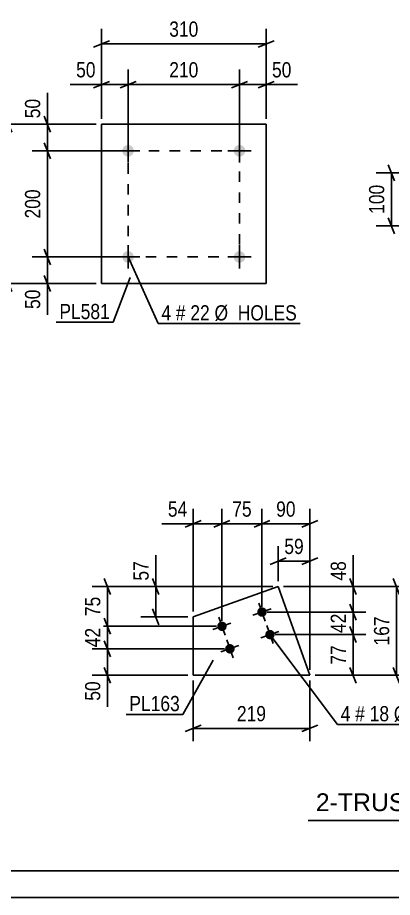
# Model space of a CAD drawing. Header units: millimetres. Extents: x 0 to 841, y 0 to 594.
# Drawn here: x 348.3 to 418.9, y 0 to 165.7 of the extents above; entities that cross this region are included whole.
import ezdxf

# ---------------------------------------------------------------- set-up
doc = ezdxf.new("R2010")
doc.units = ezdxf.units.MM
doc.linetypes.add('DXK_LINE_DOT2', pattern=[3.9198, 1.9599, -1.9599])
doc.styles.add('Arial', font='ARIAL.TTF', dxfattribs={"height": 0.2})
doc.styles.add('Arial Narrow', font='ARIALN.TTF', dxfattribs={"height": 0.2})

# ---------------------------------------------------------------- blocks, each defined once
blk = doc.blocks.new('Unknown-122567994-1133')
at = {"color": 5, "linetype": 'Continuous'}
for p, q in [((5, 5), (836, 5)), ((0, 0), (841, 0))]:
    blk.add_line(p, q, dxfattribs=at)
blk = doc.blocks.new('Bolt-122567994-1580 - 1546')
at = {"linetype": 'Continuous'}
for points in [[(370.17, 140.59, -1), (367.97, 140.59, -1)], [(391.17, 140.59, -1), (388.97, 140.59, -1)]]:
    blk.add_hatch(color=1, dxfattribs=at).paths.add_polyline_path(points)
at = {"color": 1, "linetype": 'Continuous'}
for p, q in [((369.07, 142.79), (369.07, 138.39)), ((390.07, 142.79), (390.07, 138.39)), ((366.87, 140.59), (371.27, 140.59)), ((387.87, 140.59), (392.27, 140.59))]:
    blk.add_line(p, q, dxfattribs=at)
blk = doc.blocks.new('Bolt-122567994-1585 - 1546')
at = {"linetype": 'Continuous'}
for points in [[(370.17, 120.59, -1), (367.97, 120.59, -1)], [(391.17, 120.59, -1), (388.97, 120.59, -1)]]:
    blk.add_hatch(color=1, dxfattribs=at).paths.add_polyline_path(points)
at = {"color": 1, "linetype": 'Continuous'}
for p, q in [((369.07, 122.79), (369.07, 118.39)), ((390.07, 122.79), (390.07, 118.39)), ((366.87, 120.59), (371.27, 120.59)), ((387.87, 120.59), (392.27, 120.59))]:
    blk.add_line(p, q, dxfattribs=at)
blk = doc.blocks.new('Part-122567994-1600 - 1546')
at = {"color": 2, "linetype": 'Continuous'}
for p, q in [((364.07, 145.58), (364.07, 115.58)), ((364.07, 145.58), (395.07, 145.58)), ((395.07, 145.58), (395.07, 115.58)), ((364.07, 115.58), (395.07, 115.58))]:
    blk.add_line(p, q, dxfattribs=at)
blk = doc.blocks.new('Part-122567994-24459 - 24458')
at = {"color": 2, "linetype": 'Continuous'}
for p, q in [((397.37, 58.53), (381.35, 52.85)), ((403.3, 41.82), (397.37, 58.53)), ((381.35, 52.85), (381.35, 41.82)), ((403.3, 41.82), (381.35, 41.82))]:
    blk.add_line(p, q, dxfattribs=at)
blk = doc.blocks.new('Bolt-122567994-24460 - 24458')
at = {"linetype": 'Continuous'}
for points in [[(395.15, 54.03, -1), (393.45, 53.43, -1)], [(387.61, 51.35, -1), (385.91, 50.75, -1)], [(396.65, 49.79, -1), (394.96, 49.18, -1)], [(389.11, 47.11, -1), (387.41, 46.51, -1)]]:
    blk.add_hatch(color=1, dxfattribs=at).paths.add_polyline_path(points)
at = {"color": 1, "linetype": 'Continuous'}
for p, q in [((393.7, 55.42), (394.9, 52.03)), ((392.6, 53.12), (396, 54.33)), ((385.06, 50.45), (388.46, 51.65)), ((386.16, 52.75), (387.36, 49.36)), ((394.11, 48.88), (397.5, 50.09)), ((395.2, 51.18), (396.4, 47.79)), ((387.66, 48.51), (388.86, 45.12)), ((386.57, 46.21), (389.96, 47.41))]:
    blk.add_line(p, q, dxfattribs=at)
blk = doc.blocks.new('Rectangle-122567994-1714 - 1546')
at = {"color": 1, "linetype": 'DXK_LINE_DOT2'}
blk.add_lwpolyline([(369.07, 140.59), (390.07, 140.59), (390.07, 120.59), (369.07, 120.59), (369.07, 140.59)], close=True, dxfattribs=at)
blk = doc.blocks.new('StraightDimension-122567994-7218 - 6980')
at = {"color": 7, "linetype": 'Continuous'}
for p, q in [((418.08, 137.95), (419.28, 134.95)), ((443.7, 136.45), (415.83, 136.45)), ((418.68, 126.45), (418.68, 136.45)), ((419.28, 124.95), (418.08, 127.95)), ((435.68, 126.45), (415.83, 126.45))]:
    blk.add_line(p, q, dxfattribs=at)
at = {"color": 0}
blk.add_wipeout([(417.93, 134.79), (413.73, 134.79), (413.73, 128.11), (417.93, 128.11)], dxfattribs=at)
at = {"color": 3, "style": 'Arial Narrow'}
blk.add_text('100', height=2.863, rotation=90.0002, dxfattribs=at).set_placement((417.33, 128.71))
blk = doc.blocks.new('StraightDimension-122567994-1620 - 1546')
at = {"color": 7, "linetype": 'Continuous'}
for p, q in [((369.07, 141.59), (369.07, 155.91)), ((390.07, 141.59), (390.07, 155.91)), ((370.57, 153.66), (367.57, 152.46)), ((369.07, 153.06), (390.07, 153.06)), ((388.57, 152.46), (391.57, 153.66))]:
    blk.add_line(p, q, dxfattribs=at)
at = {"color": 0}
blk.add_wipeout([(382.91, 153.81), (382.91, 158.01), (376.23, 158.01), (376.23, 153.81)], dxfattribs=at)
at = {"color": 3, "style": 'Arial Narrow'}
blk.add_text('210', height=2.863, dxfattribs=at).set_placement((376.83, 154.41))
blk = doc.blocks.new('StraightDimension-122567994-1650 - 1546')
at = {"color": 7, "linetype": 'Continuous'}
for p, q in [((364.07, 146.58), (364.07, 163.57)), ((395.07, 146.58), (395.07, 163.57)), ((365.57, 161.32), (362.57, 160.12)), ((364.07, 160.72), (395.07, 160.72)), ((393.57, 160.12), (396.57, 161.32))]:
    blk.add_line(p, q, dxfattribs=at)
at = {"color": 0}
blk.add_wipeout([(382.91, 161.47), (382.91, 165.67), (376.23, 165.67), (376.23, 161.47)], dxfattribs=at)
at = {"color": 3, "style": 'Arial Narrow'}
blk.add_text('310', height=2.863, dxfattribs=at).set_placement((376.83, 162.07))
blk = doc.blocks.new('StraightDimension-122567994-1607 - 1546')
at = {"color": 7, "linetype": 'Continuous'}
for p, q in [((390.07, 141.59), (390.07, 155.91)), ((395.07, 146.58), (395.07, 155.91)), ((388.57, 152.46), (391.57, 153.66)), ((390.07, 153.06), (395.07, 153.06)), ((396.57, 153.66), (393.57, 152.46))]:
    blk.add_line(p, q, dxfattribs=at)
at = {"color": 0}
blk.add_wipeout([(400.45, 153.81), (400.45, 158.01), (395.59, 158.01), (395.59, 153.81)], dxfattribs=at)
at = {"color": 7, "linetype": 'Continuous'}
blk.add_line((395.07, 153.06), (400.97, 153.06), dxfattribs=at)
blk.add_line((395.07, 153.06), (400.97, 153.06), dxfattribs=at)
at = {"color": 3, "style": 'Arial Narrow'}
blk.add_text('50', height=2.863, dxfattribs=at).set_placement((396.19, 154.41))
blk = doc.blocks.new('StraightDimension-122567994-1636 - 1546')
at = {"color": 7, "linetype": 'Continuous'}
for p, q in [((364.07, 146.58), (364.07, 155.91)), ((369.07, 141.59), (369.07, 155.91)), ((362.57, 152.46), (365.57, 153.66)), ((364.07, 153.06), (369.07, 153.06)), ((370.57, 153.66), (367.57, 152.46))]:
    blk.add_line(p, q, dxfattribs=at)
at = {"color": 0}
blk.add_wipeout([(363.54, 153.81), (363.54, 158.01), (358.69, 158.01), (358.69, 153.81)], dxfattribs=at)
at = {"color": 7, "linetype": 'Continuous'}
blk.add_line((364.07, 153.06), (358.16, 153.06), dxfattribs=at)
blk.add_line((364.07, 153.06), (358.16, 153.06), dxfattribs=at)
at = {"color": 3, "style": 'Arial Narrow'}
blk.add_text('50', height=2.863, dxfattribs=at).set_placement((359.29, 154.41))
blk = doc.blocks.new('StraightDimension-122567994-1661 - 1546')
at = {"color": 7, "linetype": 'Continuous'}
for p, q in [((347.15, 144.08), (345.95, 147.08)), ((363.07, 145.58), (343.7, 145.58)), ((346.55, 115.58), (346.55, 145.58)), ((345.95, 117.08), (347.15, 114.08)), ((363.07, 115.58), (343.7, 115.58))]:
    blk.add_line(p, q, dxfattribs=at)
at = {"color": 0}
blk.add_wipeout([(345.8, 133.93), (341.6, 133.93), (341.6, 127.24), (345.8, 127.24)], dxfattribs=at)
at = {"color": 3, "style": 'Arial Narrow'}
blk.add_text('300', height=2.863, rotation=90.0002, dxfattribs=at).set_placement((345.2, 127.84))
blk = doc.blocks.new('StraightDimension-122567994-1672 - 1546')
at = {"color": 7, "linetype": 'Continuous'}
for p, q in [((353.27, 122.09), (354.47, 119.09)), ((368.07, 120.59), (351.02, 120.59)), ((353.87, 115.58), (353.87, 120.59)), ((354.47, 114.08), (353.27, 117.08)), ((363.07, 115.58), (351.02, 115.58))]:
    blk.add_line(p, q, dxfattribs=at)
at = {"color": 0}
blk.add_wipeout([(353.12, 115.06), (348.92, 115.06), (348.92, 110.2), (353.12, 110.2)], dxfattribs=at)
at = {"color": 7, "linetype": 'Continuous'}
blk.add_line((353.87, 115.58), (353.87, 109.68), dxfattribs=at)
blk.add_line((353.87, 115.58), (353.87, 109.68), dxfattribs=at)
at = {"color": 3, "style": 'Arial Narrow'}
blk.add_text('50', height=2.863, rotation=90.0002, dxfattribs=at).set_placement((352.52, 110.8))
blk = doc.blocks.new('StraightDimension-122567994-1685 - 1546')
at = {"color": 7, "linetype": 'Continuous'}
for p, q in [((354.47, 139.09), (353.27, 142.09)), ((368.07, 140.59), (351.02, 140.59)), ((353.87, 120.59), (353.87, 140.59)), ((353.27, 122.09), (354.47, 119.09)), ((368.07, 120.59), (351.02, 120.59))]:
    blk.add_line(p, q, dxfattribs=at)
at = {"color": 0}
blk.add_wipeout([(353.12, 133.93), (348.92, 133.93), (348.92, 127.24), (353.12, 127.24)], dxfattribs=at)
at = {"color": 3, "style": 'Arial Narrow'}
blk.add_text('200', height=2.863, rotation=90.0002, dxfattribs=at).set_placement((352.52, 127.84))
blk = doc.blocks.new('StraightDimension-122567994-1701 - 1546')
at = {"color": 7, "linetype": 'Continuous'}
for p, q in [((353.27, 147.08), (354.47, 144.08)), ((363.07, 145.58), (351.02, 145.58)), ((353.87, 140.59), (353.87, 145.58)), ((354.47, 139.09), (353.27, 142.09)), ((368.07, 140.59), (351.02, 140.59))]:
    blk.add_line(p, q, dxfattribs=at)
at = {"color": 0}
blk.add_wipeout([(353.12, 150.96), (348.92, 150.96), (348.92, 146.11), (353.12, 146.11)], dxfattribs=at)
at = {"color": 7, "linetype": 'Continuous'}
blk.add_line((353.87, 145.58), (353.87, 151.49), dxfattribs=at)
blk.add_line((353.87, 145.58), (353.87, 151.49), dxfattribs=at)
at = {"color": 3, "style": 'Arial Narrow'}
blk.add_text('50', height=2.863, rotation=90.0002, dxfattribs=at).set_placement((352.52, 146.71))
blk = doc.blocks.new('StraightDimension-122567994-24476 - 24458')
at = {"color": 7, "linetype": 'Continuous'}
for p, q in [((420.21, 57.03), (419.01, 60.03)), ((398.37, 58.53), (422.01, 58.53)), ((419.61, 41.82), (419.61, 58.53)), ((419.01, 43.32), (420.21, 40.32)), ((404.3, 41.82), (422.01, 41.82))]:
    blk.add_line(p, q, dxfattribs=at)
at = {"color": 0}
blk.add_wipeout([(418.86, 53.51), (414.66, 53.51), (414.66, 46.83), (418.86, 46.83)], dxfattribs=at)
at = {"color": 3, "style": 'Arial Narrow'}
blk.add_text('167', height=2.863, rotation=90.0002, dxfattribs=at).set_placement((418.26, 47.43))
blk = doc.blocks.new('StraightDimension-122567994-24470 - 24458')
at = {"color": 7, "linetype": 'Continuous'}
for p, q in [((373.7, 60.03), (374.9, 57.03)), ((396.37, 58.53), (371.45, 58.53)), ((374.3, 52.85), (374.3, 58.53)), ((374.9, 51.35), (373.7, 54.35)), ((380.35, 52.85), (371.45, 52.85))]:
    blk.add_line(p, q, dxfattribs=at)
at = {"color": 0}
blk.add_wipeout([(373.55, 63.91), (369.35, 63.91), (369.35, 59.05), (373.55, 59.05)], dxfattribs=at)
at = {"color": 7, "linetype": 'Continuous'}
blk.add_line((374.3, 58.53), (374.3, 64.43), dxfattribs=at)
blk.add_line((374.3, 58.53), (374.3, 64.43), dxfattribs=at)
at = {"color": 3, "style": 'Arial Narrow'}
blk.add_text('57', height=2.863, rotation=90.0002, dxfattribs=at).set_placement((372.95, 59.65))
blk = doc.blocks.new('StraightDimension-122567994-24462 - 24458')
at = {"color": 7, "linetype": 'Continuous'}
for p, q in [((397.37, 59.53), (397.37, 66.16)), ((403.3, 42.82), (403.3, 66.16)), ((395.87, 62.71), (398.87, 63.91)), ((397.37, 63.31), (403.3, 63.31)), ((404.8, 63.91), (401.8, 62.71))]:
    blk.add_line(p, q, dxfattribs=at)
at = {"color": 0}
blk.add_wipeout([(402.76, 64.06), (402.76, 68.26), (397.91, 68.26), (397.91, 64.06)], dxfattribs=at)
at = {"color": 3, "style": 'Arial Narrow'}
blk.add_text('59', height=2.863, dxfattribs=at).set_placement((398.51, 64.66))
blk = doc.blocks.new('StraightDimension-122567994-24466 - 24458')
at = {"color": 7, "linetype": 'Continuous'}
for p, q in [((381.35, 40.82), (381.35, 29.42)), ((403.3, 40.82), (403.3, 29.42)), ((382.85, 32.42), (379.85, 31.22)), ((381.35, 31.82), (403.3, 31.82)), ((401.8, 31.22), (404.8, 32.42))]:
    blk.add_line(p, q, dxfattribs=at)
at = {"color": 0}
blk.add_wipeout([(395.66, 32.57), (395.66, 36.77), (388.98, 36.77), (388.98, 32.57)], dxfattribs=at)
at = {"color": 3, "style": 'Arial Narrow'}
blk.add_text('219', height=2.863, dxfattribs=at).set_placement((389.58, 33.17))
blk = doc.blocks.new('StraightDimension-122567994-31516 - 24458')
at = {"color": 7, "linetype": 'Continuous'}
for p, q in [((410.86, 55.23), (412.06, 52.23)), ((395.3, 53.73), (413.86, 53.73)), ((411.46, 49.48), (411.46, 53.73)), ((412.06, 47.98), (410.86, 50.98)), ((396.8, 49.48), (413.86, 49.48))]:
    blk.add_line(p, q, dxfattribs=at)
at = {"color": 0}
blk.add_wipeout([(410.71, 54.03), (406.51, 54.03), (406.51, 49.18), (410.71, 49.18)], dxfattribs=at)
at = {"color": 3, "style": 'Arial Narrow'}
blk.add_text('42', height=2.863, rotation=90.0002, dxfattribs=at).set_placement((410.11, 49.78))
blk = doc.blocks.new('StraightDimension-122567994-24480 - 24458')
at = {"color": 7, "linetype": 'Continuous'}
for p, q in [((394.3, 54.73), (394.3, 73.19)), ((403.3, 42.82), (403.3, 73.19)), ((392.8, 69.74), (395.8, 70.94)), ((394.3, 70.34), (403.3, 70.34)), ((404.8, 70.94), (401.8, 69.74))]:
    blk.add_line(p, q, dxfattribs=at)
at = {"color": 0}
blk.add_wipeout([(401.23, 71.09), (401.23, 75.29), (396.37, 75.29), (396.37, 71.09)], dxfattribs=at)
at = {"color": 3, "style": 'Arial Narrow'}
blk.add_text('90', height=2.863, dxfattribs=at).set_placement((396.97, 71.69))
blk = doc.blocks.new('StraightDimension-122567994-31517 - 24458')
at = {"color": 7, "linetype": 'Continuous'}
for p, q in [((410.86, 50.98), (412.06, 47.98)), ((396.8, 49.48), (413.86, 49.48)), ((411.46, 41.82), (411.46, 49.48)), ((412.06, 40.32), (410.86, 43.32)), ((404.3, 41.82), (413.86, 41.82))]:
    blk.add_line(p, q, dxfattribs=at)
at = {"color": 0}
blk.add_wipeout([(410.71, 48.08), (406.51, 48.08), (406.51, 43.22), (410.71, 43.22)], dxfattribs=at)
at = {"color": 3, "style": 'Arial Narrow'}
blk.add_text('77', height=2.863, rotation=90.0002, dxfattribs=at).set_placement((410.11, 43.82))
blk = doc.blocks.new('StraightDimension-122567994-24481 - 24458')
at = {"color": 7, "linetype": 'Continuous'}
for p, q in [((386.76, 52.05), (386.76, 73.19)), ((394.3, 54.73), (394.3, 73.19)), ((385.26, 69.74), (388.26, 70.94)), ((386.76, 70.34), (394.3, 70.34)), ((395.8, 70.94), (392.8, 69.74))]:
    blk.add_line(p, q, dxfattribs=at)
at = {"color": 0}
blk.add_wipeout([(392.96, 71.09), (392.96, 75.29), (388.1, 75.29), (388.1, 71.09)], dxfattribs=at)
at = {"color": 3, "style": 'Arial Narrow'}
blk.add_text('75', height=2.863, dxfattribs=at).set_placement((388.7, 71.69))
blk = doc.blocks.new('StraightDimension-122567994-24482 - 24458')
at = {"color": 7, "linetype": 'Continuous'}
for p, q in [((381.35, 53.85), (381.35, 73.19)), ((386.76, 52.05), (386.76, 73.19)), ((379.85, 69.74), (382.85, 70.94)), ((381.35, 70.34), (386.76, 70.34)), ((388.26, 70.94), (385.26, 69.74))]:
    blk.add_line(p, q, dxfattribs=at)
at = {"color": 0}
blk.add_wipeout([(380.82, 71.09), (380.82, 75.29), (375.97, 75.29), (375.97, 71.09)], dxfattribs=at)
at = {"color": 7, "linetype": 'Continuous'}
blk.add_line((381.35, 70.34), (375.44, 70.34), dxfattribs=at)
blk.add_line((381.35, 70.34), (375.44, 70.34), dxfattribs=at)
at = {"color": 3, "style": 'Arial Narrow'}
blk.add_text('54', height=2.863, dxfattribs=at).set_placement((376.57, 71.69))
blk = doc.blocks.new('StraightDimension-122567994-24500 - 24458')
at = {"color": 7, "linetype": 'Continuous'}
for p, q in [((364.59, 60.03), (365.79, 57.03)), ((396.37, 58.53), (362.34, 58.53)), ((365.19, 51.05), (365.19, 58.53)), ((365.79, 49.55), (364.59, 52.55)), ((385.76, 51.05), (362.34, 51.05))]:
    blk.add_line(p, q, dxfattribs=at)
at = {"color": 0}
blk.add_wipeout([(364.44, 57.22), (360.24, 57.22), (360.24, 52.36), (364.44, 52.36)], dxfattribs=at)
at = {"color": 3, "style": 'Arial Narrow'}
blk.add_text('75', height=2.863, rotation=90.0002, dxfattribs=at).set_placement((363.84, 52.96))
blk = doc.blocks.new('StraightDimension-122567994-24501 - 24458')
at = {"color": 7, "linetype": 'Continuous'}
for p, q in [((364.59, 52.55), (365.79, 49.55)), ((385.76, 51.05), (362.34, 51.05)), ((365.19, 46.81), (365.19, 51.05)), ((365.79, 45.31), (364.59, 48.31)), ((387.26, 46.81), (362.34, 46.81))]:
    blk.add_line(p, q, dxfattribs=at)
at = {"color": 0}
blk.add_wipeout([(364.44, 51.36), (360.24, 51.36), (360.24, 46.5), (364.44, 46.5)], dxfattribs=at)
at = {"color": 3, "style": 'Arial Narrow'}
blk.add_text('42', height=2.863, rotation=90.0002, dxfattribs=at).set_placement((363.84, 47.1))
blk = doc.blocks.new('StraightDimension-122567994-24502 - 24458')
at = {"color": 7, "linetype": 'Continuous'}
for p, q in [((364.59, 48.31), (365.79, 45.31)), ((387.26, 46.81), (362.34, 46.81)), ((365.19, 41.82), (365.19, 46.81)), ((365.79, 40.32), (364.59, 43.32)), ((380.35, 41.82), (362.34, 41.82))]:
    blk.add_line(p, q, dxfattribs=at)
at = {"color": 0}
blk.add_wipeout([(364.44, 41.29), (360.24, 41.29), (360.24, 36.43), (364.44, 36.43)], dxfattribs=at)
at = {"color": 7, "linetype": 'Continuous'}
blk.add_line((365.19, 41.82), (365.19, 35.91), dxfattribs=at)
blk.add_line((365.19, 41.82), (365.19, 35.91), dxfattribs=at)
at = {"color": 3, "style": 'Arial Narrow'}
blk.add_text('50', height=2.863, rotation=90.0002, dxfattribs=at).set_placement((363.84, 37.03))
blk = doc.blocks.new('StraightDimension-122567994-31515 - 24458')
at = {"color": 7, "linetype": 'Continuous'}
for p, q in [((410.86, 60.03), (412.06, 57.03)), ((398.37, 58.53), (413.86, 58.53)), ((411.46, 53.73), (411.46, 58.53)), ((412.06, 52.23), (410.86, 55.23)), ((395.3, 53.73), (413.86, 53.73))]:
    blk.add_line(p, q, dxfattribs=at)
at = {"color": 0}
blk.add_wipeout([(410.71, 63.91), (406.51, 63.91), (406.51, 59.05), (410.71, 59.05)], dxfattribs=at)
at = {"color": 7, "linetype": 'Continuous'}
blk.add_line((411.46, 58.53), (411.46, 64.43), dxfattribs=at)
blk.add_line((411.46, 58.53), (411.46, 64.43), dxfattribs=at)
at = {"color": 3, "style": 'Arial Narrow'}
blk.add_text('48', height=2.863, rotation=90.0002, dxfattribs=at).set_placement((410.11, 59.65))
blk = doc.blocks.new('Unknown-122567994-31872')
at = {"color": 7, "linetype": 'Continuous'}
blk.add_line((403, 14.5), (473, 14.5), dxfattribs=at)
at = {"color": 7, "style": 'Arial'}
blk.add_text('2-TRUSSS MARKED AS TR574', height=3.3428, dxfattribs=at).set_placement((404.45, 16.25))
blk = doc.blocks.new('Mark-122567994-1596 - 1546')
at = {"color": 0}
blk.add_wipeout([(365.64, 108.89), (365.64, 111.89), (356.14, 111.89), (356.14, 108.89)], dxfattribs=at)
blk.add_wipeout([(365.64, 108.89), (365.64, 111.89), (356.14, 111.89), (356.14, 108.89)], dxfattribs=at)
at = {"color": 30, "linetype": 'Continuous'}
for p in [(369.46, 116.73), (355.54, 108.29)]:
    blk.add_line(p, (366.24, 108.29), dxfattribs=at)
at = {"color": 3, "style": 'Arial Narrow'}
blk.add_text('PL581', height=2.863, dxfattribs=at).set_placement((356.14, 108.89))
blk = doc.blocks.new('MarkSet-122567994-1762 - 1546')
at = {"color": 0}
for points in [[(377.17, 108.64), (377.17, 111.64), (375.35, 111.64), (375.35, 108.64)], [(379.9, 108.64), (379.9, 111.64), (378.07, 111.64), (378.07, 108.64)], [(384.46, 108.64), (384.46, 111.64), (380.8, 111.64), (380.8, 108.64)], [(400.89, 108.64), (400.89, 111.64), (385.36, 111.64), (385.36, 108.64)]]:
    blk.add_wipeout(points, dxfattribs=at)
for points in [[(377.17, 108.64), (377.17, 111.64), (375.35, 111.64), (375.35, 108.64)], [(379.9, 108.64), (379.9, 111.64), (378.07, 111.64), (378.07, 108.64)], [(384.46, 108.64), (384.46, 111.64), (380.8, 111.64), (380.8, 108.64)], [(400.89, 108.64), (400.89, 111.64), (385.36, 111.64), (385.36, 108.64)]]:
    blk.add_wipeout(points, dxfattribs=at)
at = {"color": 7, "linetype": 'Continuous'}
for p, q in [((369.07, 120.59), (374.75, 108.04)), ((374.75, 108.04), (401.49, 108.04))]:
    blk.add_line(p, q, dxfattribs=at)
at = {"color": 3, "style": 'Arial Narrow'}
for s, height, p in [('4', 2.86, (375.35, 108.64)), ('#', 2.86, (378.07, 108.64)), ('22', 2.863, (380.8, 108.64)), ('Ø  HOLES', 2.863, (385.36, 108.64))]:
    blk.add_text(s, height=height, dxfattribs=at).set_placement(p)
blk = doc.blocks.new('Mark-122567994-31537 - 24458')
at = {"color": 0}
for points in [[(410.96, 33.16), (410.96, 36.16), (409.13, 36.16), (409.13, 33.16)], [(413.69, 33.16), (413.69, 36.16), (411.86, 36.16), (411.86, 33.16)], [(418.24, 33.16), (418.24, 36.16), (414.59, 36.16), (414.59, 33.16)], [(434.67, 33.16), (434.67, 36.16), (419.14, 36.16), (419.14, 33.16)]]:
    blk.add_wipeout(points, dxfattribs=at)
for points in [[(410.96, 33.16), (410.96, 36.16), (409.13, 36.16), (409.13, 33.16)], [(413.69, 33.16), (413.69, 36.16), (411.86, 36.16), (411.86, 33.16)], [(418.24, 33.16), (418.24, 36.16), (414.59, 36.16), (414.59, 33.16)], [(434.67, 33.16), (434.67, 36.16), (419.14, 36.16), (419.14, 33.16)]]:
    blk.add_wipeout(points, dxfattribs=at)
at = {"color": 7, "linetype": 'Continuous'}
for p, q in [((395.8, 49.48), (408.53, 32.56)), ((408.53, 32.56), (435.27, 32.56))]:
    blk.add_line(p, q, dxfattribs=at)
at = {"color": 3, "style": 'Arial Narrow'}
for s, height, p in [('4', 2.86, (409.13, 33.16)), ('#', 2.86, (411.86, 33.16)), ('18', 2.863, (414.59, 33.16)), ('Ø  HOLES', 2.863, (419.14, 33.16))]:
    blk.add_text(s, height=height, dxfattribs=at).set_placement(p)
blk = doc.blocks.new('Mark-122567994-31541 - 24458')
at = {"color": 0}
blk.add_wipeout([(378.82, 35.07), (378.82, 38.07), (369.32, 38.07), (369.32, 35.07)], dxfattribs=at)
blk.add_wipeout([(378.82, 35.07), (378.82, 38.07), (369.32, 38.07), (369.32, 35.07)], dxfattribs=at)
at = {"color": 30, "linetype": 'Continuous'}
for p in [(385.09, 44.67), (368.72, 34.47)]:
    blk.add_line(p, (379.42, 34.47), dxfattribs=at)
at = {"color": 3, "style": 'Arial Narrow'}
blk.add_text('PL163', height=2.863, dxfattribs=at).set_placement((369.32, 35.07))

msp = doc.modelspace()

# ---------------------------------------------------------------- block references
for name in ['Unknown-122567994-1133', 'Part-122567994-1600 - 1546', 'Bolt-122567994-1580 - 1546', 'Rectangle-122567994-1714 - 1546', 'Bolt-122567994-1585 - 1546', 'Part-122567994-24459 - 24458', 'Bolt-122567994-24460 - 24458', 'Unknown-122567994-31872']:
    msp.add_blockref(name, (0, 0))

# ---------------------------------------------------------------- next in the draw order: block references
for name in ['StraightDimension-122567994-1620 - 1546', 'StraightDimension-122567994-7218 - 6980', 'StraightDimension-122567994-24470 - 24458', 'StraightDimension-122567994-24476 - 24458']:
    msp.add_blockref(name, (0, 0))

# ---------------------------------------------------------------- next in the draw order: block references
for name in ['StraightDimension-122567994-1650 - 1546', 'StraightDimension-122567994-24462 - 24458', 'StraightDimension-122567994-24466 - 24458']:
    msp.add_blockref(name, (0, 0))

# ---------------------------------------------------------------- next in the draw order: block references
for name in ['StraightDimension-122567994-1636 - 1546', 'StraightDimension-122567994-1607 - 1546', 'StraightDimension-122567994-31516 - 24458']:
    msp.add_blockref(name, (0, 0))

# ---------------------------------------------------------------- next in the draw order: block references
for name in ['StraightDimension-122567994-1661 - 1546', 'StraightDimension-122567994-24480 - 24458']:
    msp.add_blockref(name, (0, 0))

# ---------------------------------------------------------------- next in the draw order: block references
for name in ['StraightDimension-122567994-1672 - 1546', 'StraightDimension-122567994-24481 - 24458', 'StraightDimension-122567994-31517 - 24458']:
    msp.add_blockref(name, (0, 0))

# ---------------------------------------------------------------- next in the draw order: block references
for name in ['StraightDimension-122567994-1685 - 1546', 'Mark-122567994-1596 - 1546', 'StraightDimension-122567994-24482 - 24458']:
    msp.add_blockref(name, (0, 0))

# ---------------------------------------------------------------- next in the draw order: block references
for name in ['StraightDimension-122567994-1701 - 1546', 'MarkSet-122567994-1762 - 1546', 'StraightDimension-122567994-24500 - 24458']:
    msp.add_blockref(name, (0, 0))

# ---------------------------------------------------------------- next in the draw order: block references
for name in ['StraightDimension-122567994-31515 - 24458', 'StraightDimension-122567994-24501 - 24458', 'Mark-122567994-31537 - 24458']:
    msp.add_blockref(name, (0, 0))

# ---------------------------------------------------------------- next in the draw order: block references
msp.add_blockref('StraightDimension-122567994-24502 - 24458', (0, 0))

# ---------------------------------------------------------------- next in the draw order: block references
msp.add_blockref('Mark-122567994-31541 - 24458', (0, 0))

doc.saveas('drawing.dxf')
